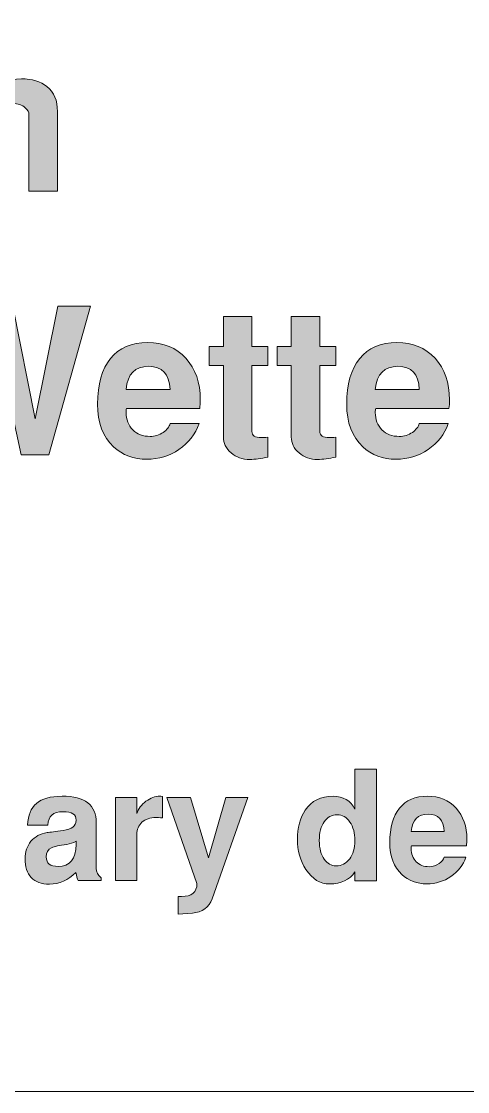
# Model space of a CAD drawing. Header units: inches. Extents: x 0.51 to 4.61, y -3.99 to -0.49.
# Drawn here: x 2.12 to 2.484, y -3.991 to -3.116 of the extents above; entities that cross this region are included whole.
import ezdxf

# ---------------------------------------------------------------- set-up
doc = ezdxf.new("R2010")
doc.units = ezdxf.units.IN
doc.header["$MEASUREMENT"] = 0
doc.layers.add('Layer 1', color=7, linetype='Continuous')

# ---------------------------------------------------------------- blocks, each defined once
blk = doc.blocks.new('block 10')
at = {"layer": 'Layer 1', "true_color": 0xed1f24}
h = blk.add_hatch(color=240, dxfattribs=at)
h.dxf.hatch_style = 2
h.paths.add_polyline_path([(1.67274, -3.22848), (1.66041, -3.22848), (1.66041, -3.25448), (1.63708, -3.25448), (1.63708, -3.22848), (1.58974, -3.22848), (1.58974, -3.20865), (1.63325, -3.13632), (1.66041, -3.13632), (1.66041, -3.20915), (1.67274, -3.20915)])
h.paths.add_polyline_path([(1.63708, -3.20915), (1.63708, -3.15969), (1.60636, -3.20915)])
h = blk.add_hatch(color=240, dxfattribs=at)
h.dxf.hatch_style = 2
edge = h.paths.add_edge_path()
edge.add_spline(control_points=[(1.81091, -3.19598), (1.81091, -3.21498), (1.8088, -3.22909), (1.80457, -3.23832), (1.79835, -3.25165), (1.78702, -3.25831), (1.77058, -3.25831), (1.75413, -3.25831), (1.74274, -3.25165), (1.73641, -3.23832), (1.73185, -3.22888), (1.72957, -3.21476), (1.72957, -3.19598), (1.72957, -3.17721), (1.73185, -3.16309), (1.73641, -3.15365), (1.74274, -3.14031), (1.75413, -3.13365), (1.77058, -3.13365), (1.78702, -3.13365), (1.79835, -3.14031), (1.80457, -3.15365), (1.8088, -3.16288), (1.81091, -3.17698), (1.81091, -3.19598)], knot_values=[0, 0, 0, 0, 1, 1, 1, 2, 2, 2, 3, 3, 3, 4, 4, 4, 5, 5, 5, 6, 6, 6, 7, 7, 7, 8, 8, 8, 8], degree=3, periodic=1)
edge = h.paths.add_edge_path()
edge.add_spline(control_points=[(1.78758, -3.19598), (1.78758, -3.18021), (1.78685, -3.16993), (1.78541, -3.16515), (1.78318, -3.15837), (1.77824, -3.15498), (1.77058, -3.15498), (1.7628, -3.15498), (1.75774, -3.15837), (1.75541, -3.16515), (1.75374, -3.17015), (1.75291, -3.18043), (1.75291, -3.19598), (1.75291, -3.21154), (1.7538, -3.22182), (1.75557, -3.22681), (1.7578, -3.2336), (1.7628, -3.23699), (1.77058, -3.23699), (1.77824, -3.23699), (1.78318, -3.2336), (1.78541, -3.22681), (1.78685, -3.22204), (1.78758, -3.21176), (1.78758, -3.19598)], knot_values=[0, 0, 0, 0, 1, 1, 1, 2, 2, 2, 3, 3, 3, 4, 4, 4, 5, 5, 5, 6, 6, 6, 7, 7, 7, 8, 8, 8, 8], degree=3, periodic=1)
h = blk.add_hatch(color=240, dxfattribs=at)
h.dxf.hatch_style = 2
edge = h.paths.add_edge_path()
edge.add_spline(control_points=[(2.00108, -3.25448), (2.00108, -3.25448), (1.97775, -3.25448), (1.97775, -3.25448), (1.97775, -3.25448), (1.97775, -3.19179), (1.97775, -3.19179), (1.97775, -3.18991), (1.97675, -3.18808), (1.97475, -3.18631), (1.97219, -3.18398), (1.96874, -3.18281), (1.96441, -3.18281), (1.96063, -3.18281), (1.95713, -3.18439), (1.95391, -3.18755), (1.95069, -3.19071), (1.94908, -3.19413), (1.94908, -3.19778), (1.94908, -3.19778), (1.94908, -3.25448), (1.94908, -3.25448), (1.94908, -3.25448), (1.92575, -3.25448), (1.92575, -3.25448), (1.92575, -3.25448), (1.92575, -3.19348), (1.92575, -3.19348), (1.92575, -3.19071), (1.92469, -3.18831), (1.92258, -3.18631), (1.92013, -3.18398), (1.91675, -3.18281), (1.91241, -3.18281), (1.90819, -3.18281), (1.90458, -3.18432), (1.90158, -3.18732), (1.89858, -3.19031), (1.89708, -3.19376), (1.89708, -3.19765), (1.89708, -3.19765), (1.89708, -3.25448), (1.89708, -3.25448), (1.89708, -3.25448), (1.87375, -3.25448), (1.87375, -3.25448), (1.87375, -3.25448), (1.87375, -3.16415), (1.87375, -3.16415), (1.87375, -3.16415), (1.89708, -3.16415), (1.89708, -3.16415), (1.89708, -3.16415), (1.89708, -3.17731), (1.89708, -3.17731), (1.90119, -3.17176), (1.905, -3.16793), (1.90849, -3.16582), (1.91199, -3.16371), (1.91614, -3.16265), (1.92091, -3.16265), (1.93125, -3.16265), (1.93974, -3.16704), (1.94641, -3.17582), (1.95241, -3.16704), (1.9608, -3.16265), (1.97158, -3.16265), (1.98035, -3.16265), (1.9873, -3.16476), (1.99241, -3.16899), (1.99819, -3.17354), (2.00108, -3.18032), (2.00108, -3.18932), (2.00108, -3.18932), (2.00108, -3.25448), (2.00108, -3.25448)], knot_values=[0, 0, 0, 0, 1, 1, 1, 2, 2, 2, 3, 3, 3, 4, 4, 4, 5, 5, 5, 6, 6, 6, 7, 7, 7, 8, 8, 8, 9, 9, 9, 10, 10, 10, 11, 11, 11, 12, 12, 12, 13, 13, 13, 14, 14, 14, 15, 15, 15, 16, 16, 16, 17, 17, 17, 18, 18, 18, 19, 19, 19, 20, 20, 20, 21, 21, 21, 22, 22, 22, 23, 23, 23, 24, 24, 24, 25, 25, 25, 25], degree=3, periodic=1)
h = blk.add_hatch(color=240, dxfattribs=at)
h.dxf.hatch_style = 2
edge = h.paths.add_edge_path()
edge.add_spline(control_points=[(2.14924, -3.25448), (2.14924, -3.25448), (2.12592, -3.25448), (2.12592, -3.25448), (2.12592, -3.25448), (2.12592, -3.19179), (2.12592, -3.19179), (2.12592, -3.18991), (2.12491, -3.18808), (2.12291, -3.18631), (2.12035, -3.18398), (2.11691, -3.18281), (2.11258, -3.18281), (2.1088, -3.18281), (2.1053, -3.18439), (2.10208, -3.18755), (2.09886, -3.19071), (2.09724, -3.19413), (2.09724, -3.19778), (2.09724, -3.19778), (2.09724, -3.25448), (2.09724, -3.25448), (2.09724, -3.25448), (2.07391, -3.25448), (2.07391, -3.25448), (2.07391, -3.25448), (2.07391, -3.19348), (2.07391, -3.19348), (2.07391, -3.19071), (2.07286, -3.18831), (2.07075, -3.18631), (2.0683, -3.18398), (2.06491, -3.18281), (2.06058, -3.18281), (2.05636, -3.18281), (2.05275, -3.18432), (2.04974, -3.18732), (2.04675, -3.19031), (2.04525, -3.19376), (2.04525, -3.19765), (2.04525, -3.19765), (2.04525, -3.25448), (2.04525, -3.25448), (2.04525, -3.25448), (2.02191, -3.25448), (2.02191, -3.25448), (2.02191, -3.25448), (2.02191, -3.16415), (2.02191, -3.16415), (2.02191, -3.16415), (2.04525, -3.16415), (2.04525, -3.16415), (2.04525, -3.16415), (2.04525, -3.17731), (2.04525, -3.17731), (2.04936, -3.17176), (2.05316, -3.16793), (2.05666, -3.16582), (2.06016, -3.16371), (2.0643, -3.16265), (2.06908, -3.16265), (2.07941, -3.16265), (2.08791, -3.16704), (2.09458, -3.17582), (2.10058, -3.16704), (2.10897, -3.16265), (2.11974, -3.16265), (2.12852, -3.16265), (2.13546, -3.16476), (2.14058, -3.16899), (2.14636, -3.17354), (2.14924, -3.18032), (2.14924, -3.18932), (2.14924, -3.18932), (2.14924, -3.25448), (2.14924, -3.25448)], knot_values=[0, 0, 0, 0, 1, 1, 1, 2, 2, 2, 3, 3, 3, 4, 4, 4, 5, 5, 5, 6, 6, 6, 7, 7, 7, 8, 8, 8, 9, 9, 9, 10, 10, 10, 11, 11, 11, 12, 12, 12, 13, 13, 13, 14, 14, 14, 15, 15, 15, 16, 16, 16, 17, 17, 17, 18, 18, 18, 19, 19, 19, 20, 20, 20, 21, 21, 21, 22, 22, 22, 23, 23, 23, 24, 24, 24, 25, 25, 25, 25], degree=3, periodic=1)
h = blk.add_hatch(color=240, dxfattribs=at)
h.dxf.hatch_style = 2
h.paths.add_polyline_path([(1.71391, -3.25448), (1.68891, -3.25448), (1.68891, -3.23015), (1.71391, -3.23015)])
at = {"layer": 'Layer 1', "lineweight": 0}
for points in [[(1.67274, -3.22848), (1.66041, -3.22848), (1.66041, -3.25448), (1.63708, -3.25448), (1.63708, -3.22848), (1.58974, -3.22848), (1.58974, -3.20865), (1.63325, -3.13632), (1.66041, -3.13632), (1.66041, -3.20915), (1.67274, -3.20915), (1.67274, -3.22848)], [(1.63708, -3.20915), (1.63708, -3.15969), (1.60636, -3.20915), (1.63708, -3.20915)], [(1.71391, -3.25448), (1.68891, -3.25448), (1.68891, -3.23015), (1.71391, -3.23015), (1.71391, -3.25448)]]:
    blk.add_lwpolyline(points, dxfattribs=at)
for points, knots in [([(1.81091, -3.19598), (1.81091, -3.21498), (1.8088, -3.22909), (1.80457, -3.23832), (1.79835, -3.25165), (1.78702, -3.25831), (1.77058, -3.25831), (1.75413, -3.25831), (1.74274, -3.25165), (1.73641, -3.23832), (1.73185, -3.22888), (1.72957, -3.21476), (1.72957, -3.19598), (1.72957, -3.17721), (1.73185, -3.16309), (1.73641, -3.15365), (1.74274, -3.14031), (1.75413, -3.13365), (1.77058, -3.13365), (1.78702, -3.13365), (1.79835, -3.14031), (1.80457, -3.15365), (1.8088, -3.16288), (1.81091, -3.17698), (1.81091, -3.19598)], [0, 0, 0, 0, 1, 1, 1, 2, 2, 2, 3, 3, 3, 4, 4, 4, 5, 5, 5, 6, 6, 6, 7, 7, 7, 8, 8, 8, 8]), ([(1.78758, -3.19598), (1.78758, -3.18021), (1.78685, -3.16993), (1.78541, -3.16515), (1.78318, -3.15837), (1.77824, -3.15498), (1.77058, -3.15498), (1.7628, -3.15498), (1.75774, -3.15837), (1.75541, -3.16515), (1.75374, -3.17015), (1.75291, -3.18043), (1.75291, -3.19598), (1.75291, -3.21154), (1.7538, -3.22182), (1.75557, -3.22681), (1.7578, -3.2336), (1.7628, -3.23699), (1.77058, -3.23699), (1.77824, -3.23699), (1.78318, -3.2336), (1.78541, -3.22681), (1.78685, -3.22204), (1.78758, -3.21176), (1.78758, -3.19598)], [0, 0, 0, 0, 1, 1, 1, 2, 2, 2, 3, 3, 3, 4, 4, 4, 5, 5, 5, 6, 6, 6, 7, 7, 7, 8, 8, 8, 8]), ([(2.00108, -3.25448), (2.00108, -3.25448), (1.97775, -3.25448), (1.97775, -3.25448), (1.97775, -3.25448), (1.97775, -3.19179), (1.97775, -3.19179), (1.97775, -3.18991), (1.97675, -3.18808), (1.97475, -3.18631), (1.97219, -3.18398), (1.96874, -3.18281), (1.96441, -3.18281), (1.96063, -3.18281), (1.95713, -3.18439), (1.95391, -3.18755), (1.95069, -3.19071), (1.94908, -3.19413), (1.94908, -3.19778), (1.94908, -3.19778), (1.94908, -3.25448), (1.94908, -3.25448), (1.94908, -3.25448), (1.92575, -3.25448), (1.92575, -3.25448), (1.92575, -3.25448), (1.92575, -3.19348), (1.92575, -3.19348), (1.92575, -3.19071), (1.92469, -3.18831), (1.92258, -3.18631), (1.92013, -3.18398), (1.91675, -3.18281), (1.91241, -3.18281), (1.90819, -3.18281), (1.90458, -3.18432), (1.90158, -3.18732), (1.89858, -3.19031), (1.89708, -3.19376), (1.89708, -3.19765), (1.89708, -3.19765), (1.89708, -3.25448), (1.89708, -3.25448), (1.89708, -3.25448), (1.87375, -3.25448), (1.87375, -3.25448), (1.87375, -3.25448), (1.87375, -3.16415), (1.87375, -3.16415), (1.87375, -3.16415), (1.89708, -3.16415), (1.89708, -3.16415), (1.89708, -3.16415), (1.89708, -3.17731), (1.89708, -3.17731), (1.90119, -3.17176), (1.905, -3.16793), (1.90849, -3.16582), (1.91199, -3.16371), (1.91614, -3.16265), (1.92091, -3.16265), (1.93125, -3.16265), (1.93974, -3.16704), (1.94641, -3.17582), (1.95241, -3.16704), (1.9608, -3.16265), (1.97158, -3.16265), (1.98035, -3.16265), (1.9873, -3.16476), (1.99241, -3.16899), (1.99819, -3.17354), (2.00108, -3.18032), (2.00108, -3.18932), (2.00108, -3.18932), (2.00108, -3.25448), (2.00108, -3.25448)], [0, 0, 0, 0, 1, 1, 1, 2, 2, 2, 3, 3, 3, 4, 4, 4, 5, 5, 5, 6, 6, 6, 7, 7, 7, 8, 8, 8, 9, 9, 9, 10, 10, 10, 11, 11, 11, 12, 12, 12, 13, 13, 13, 14, 14, 14, 15, 15, 15, 16, 16, 16, 17, 17, 17, 18, 18, 18, 19, 19, 19, 20, 20, 20, 21, 21, 21, 22, 22, 22, 23, 23, 23, 24, 24, 24, 25, 25, 25, 25]), ([(2.14924, -3.25448), (2.14924, -3.25448), (2.12592, -3.25448), (2.12592, -3.25448), (2.12592, -3.25448), (2.12592, -3.19179), (2.12592, -3.19179), (2.12592, -3.18991), (2.12491, -3.18808), (2.12291, -3.18631), (2.12035, -3.18398), (2.11691, -3.18281), (2.11258, -3.18281), (2.1088, -3.18281), (2.1053, -3.18439), (2.10208, -3.18755), (2.09886, -3.19071), (2.09724, -3.19413), (2.09724, -3.19778), (2.09724, -3.19778), (2.09724, -3.25448), (2.09724, -3.25448), (2.09724, -3.25448), (2.07391, -3.25448), (2.07391, -3.25448), (2.07391, -3.25448), (2.07391, -3.19348), (2.07391, -3.19348), (2.07391, -3.19071), (2.07286, -3.18831), (2.07075, -3.18631), (2.0683, -3.18398), (2.06491, -3.18281), (2.06058, -3.18281), (2.05636, -3.18281), (2.05275, -3.18432), (2.04974, -3.18732), (2.04675, -3.19031), (2.04525, -3.19376), (2.04525, -3.19765), (2.04525, -3.19765), (2.04525, -3.25448), (2.04525, -3.25448), (2.04525, -3.25448), (2.02191, -3.25448), (2.02191, -3.25448), (2.02191, -3.25448), (2.02191, -3.16415), (2.02191, -3.16415), (2.02191, -3.16415), (2.04525, -3.16415), (2.04525, -3.16415), (2.04525, -3.16415), (2.04525, -3.17731), (2.04525, -3.17731), (2.04936, -3.17176), (2.05316, -3.16793), (2.05666, -3.16582), (2.06016, -3.16371), (2.0643, -3.16265), (2.06908, -3.16265), (2.07941, -3.16265), (2.08791, -3.16704), (2.09458, -3.17582), (2.10058, -3.16704), (2.10897, -3.16265), (2.11974, -3.16265), (2.12852, -3.16265), (2.13546, -3.16476), (2.14058, -3.16899), (2.14636, -3.17354), (2.14924, -3.18032), (2.14924, -3.18932), (2.14924, -3.18932), (2.14924, -3.25448), (2.14924, -3.25448)], [0, 0, 0, 0, 1, 1, 1, 2, 2, 2, 3, 3, 3, 4, 4, 4, 5, 5, 5, 6, 6, 6, 7, 7, 7, 8, 8, 8, 9, 9, 9, 10, 10, 10, 11, 11, 11, 12, 12, 12, 13, 13, 13, 14, 14, 14, 15, 15, 15, 16, 16, 16, 17, 17, 17, 18, 18, 18, 19, 19, 19, 20, 20, 20, 21, 21, 21, 22, 22, 22, 23, 23, 23, 24, 24, 24, 25, 25, 25, 25])]:
    blk.add_open_spline(points, degree=3, knots=knots, dxfattribs=at)
blk = doc.blocks.new('block 8')
at = {"layer": 'Layer 1'}
blk.add_blockref('block 10', (0, 0), dxfattribs=at)
blk = doc.blocks.new('block 16')
at = {"layer": 'Layer 1', "true_color": 0xed1f24}
h = blk.add_hatch(color=240, dxfattribs=at)
h.dxf.hatch_style = 2
h.paths.add_polyline_path([(2.17613, -3.34851), (2.14212, -3.47001), (2.11963, -3.47001), (2.09952, -3.37761), (2.07954, -3.47001), (2.05701, -3.47001), (2.02296, -3.34851), (2.04946, -3.34851), (2.06813, -3.43951), (2.0863, -3.34851), (2.11279, -3.34851), (2.13096, -3.44051), (2.14962, -3.34851)])
h = blk.add_hatch(color=240, dxfattribs=at)
h.dxf.hatch_style = 2
edge = h.paths.add_edge_path()
edge.add_spline(control_points=[(2.32113, -3.47184), (2.31568, -3.47318), (2.31074, -3.47384), (2.30629, -3.47384), (2.3004, -3.47384), (2.29535, -3.47204), (2.29112, -3.46843), (2.2869, -3.46482), (2.28479, -3.46051), (2.28479, -3.45551), (2.28479, -3.45551), (2.28479, -3.39701), (2.28479, -3.39701), (2.28479, -3.39701), (2.2733, -3.39701), (2.2733, -3.39701), (2.2733, -3.39701), (2.2733, -3.38151), (2.2733, -3.38151), (2.2733, -3.38151), (2.28479, -3.38151), (2.28479, -3.38151), (2.28479, -3.38151), (2.28479, -3.35701), (2.28479, -3.35701), (2.28479, -3.35701), (2.30813, -3.35701), (2.30813, -3.35701), (2.30813, -3.35701), (2.30813, -3.38151), (2.30813, -3.38151), (2.30813, -3.38151), (2.32113, -3.38151), (2.32113, -3.38151), (2.32113, -3.38151), (2.32113, -3.39701), (2.32113, -3.39701), (2.32113, -3.39701), (2.30813, -3.39701), (2.30813, -3.39701), (2.30813, -3.39701), (2.30813, -3.45085), (2.30813, -3.45085), (2.30813, -3.45429), (2.31074, -3.45601), (2.31596, -3.45601), (2.31718, -3.4559), (2.3189, -3.45579), (2.32113, -3.45567), (2.32113, -3.45567), (2.32113, -3.47184), (2.32113, -3.47184)], knot_values=[0, 0, 0, 0, 1, 1, 1, 2, 2, 2, 3, 3, 3, 4, 4, 4, 5, 5, 5, 6, 6, 6, 7, 7, 7, 8, 8, 8, 9, 9, 9, 10, 10, 10, 11, 11, 11, 12, 12, 12, 13, 13, 13, 14, 14, 14, 15, 15, 15, 16, 16, 16, 17, 17, 17, 17], degree=3, periodic=1)
h = blk.add_hatch(color=240, dxfattribs=at)
h.dxf.hatch_style = 2
edge = h.paths.add_edge_path()
edge.add_spline(control_points=[(2.37663, -3.47184), (2.37118, -3.47318), (2.36624, -3.47384), (2.3618, -3.47384), (2.3559, -3.47384), (2.35085, -3.47204), (2.34663, -3.46843), (2.3424, -3.46482), (2.34029, -3.46051), (2.34029, -3.45551), (2.34029, -3.45551), (2.34029, -3.39701), (2.34029, -3.39701), (2.34029, -3.39701), (2.3288, -3.39701), (2.3288, -3.39701), (2.3288, -3.39701), (2.3288, -3.38151), (2.3288, -3.38151), (2.3288, -3.38151), (2.34029, -3.38151), (2.34029, -3.38151), (2.34029, -3.38151), (2.34029, -3.35701), (2.34029, -3.35701), (2.34029, -3.35701), (2.36363, -3.35701), (2.36363, -3.35701), (2.36363, -3.35701), (2.36363, -3.38151), (2.36363, -3.38151), (2.36363, -3.38151), (2.37663, -3.38151), (2.37663, -3.38151), (2.37663, -3.38151), (2.37663, -3.39701), (2.37663, -3.39701), (2.37663, -3.39701), (2.36363, -3.39701), (2.36363, -3.39701), (2.36363, -3.39701), (2.36363, -3.45085), (2.36363, -3.45085), (2.36363, -3.45429), (2.36624, -3.45601), (2.37146, -3.45601), (2.37268, -3.4559), (2.3744, -3.45579), (2.37663, -3.45567), (2.37663, -3.45567), (2.37663, -3.47184), (2.37663, -3.47184)], knot_values=[0, 0, 0, 0, 1, 1, 1, 2, 2, 2, 3, 3, 3, 4, 4, 4, 5, 5, 5, 6, 6, 6, 7, 7, 7, 8, 8, 8, 9, 9, 9, 10, 10, 10, 11, 11, 11, 12, 12, 12, 13, 13, 13, 14, 14, 14, 15, 15, 15, 16, 16, 16, 17, 17, 17, 17], degree=3, periodic=1)
h = blk.add_hatch(color=240, dxfattribs=at)
h.dxf.hatch_style = 2
edge = h.paths.add_edge_path()
edge.add_spline(control_points=[(2.26596, -3.42501), (2.26596, -3.42768), (2.26579, -3.43007), (2.26546, -3.43218), (2.26546, -3.43218), (2.20563, -3.43218), (2.20563, -3.43218), (2.2054, -3.43285), (2.2053, -3.4339), (2.2053, -3.43534), (2.2053, -3.44124), (2.20711, -3.44598), (2.21074, -3.44959), (2.21438, -3.45321), (2.21911, -3.45501), (2.22495, -3.45501), (2.2288, -3.45501), (2.23237, -3.4539), (2.23568, -3.45168), (2.23865, -3.44957), (2.24053, -3.44718), (2.24129, -3.44451), (2.24129, -3.44451), (2.26496, -3.44451), (2.26496, -3.44451), (2.26185, -3.45329), (2.25637, -3.46035), (2.24854, -3.46568), (2.24071, -3.47101), (2.23196, -3.47368), (2.2223, -3.47368), (2.21151, -3.47368), (2.20246, -3.47029), (2.19513, -3.46351), (2.18635, -3.4554), (2.18196, -3.44379), (2.18196, -3.42868), (2.18196, -3.41246), (2.18549, -3.39998), (2.19255, -3.39126), (2.1996, -3.38254), (2.20974, -3.37818), (2.22296, -3.37818), (2.23585, -3.37818), (2.24624, -3.38249), (2.25413, -3.39109), (2.26202, -3.39971), (2.26596, -3.41101), (2.26596, -3.42501)], knot_values=[0, 0, 0, 0, 1, 1, 1, 2, 2, 2, 3, 3, 3, 4, 4, 4, 5, 5, 5, 6, 6, 6, 7, 7, 7, 8, 8, 8, 9, 9, 9, 10, 10, 10, 11, 11, 11, 12, 12, 12, 13, 13, 13, 14, 14, 14, 15, 15, 15, 16, 16, 16, 16], degree=3, periodic=1)
edge = h.paths.add_edge_path()
edge.add_spline(control_points=[(2.24129, -3.41651), (2.24062, -3.40396), (2.23479, -3.39768), (2.2238, -3.39768), (2.21269, -3.39768), (2.20653, -3.40396), (2.2053, -3.41651), (2.2053, -3.41651), (2.24129, -3.41651), (2.24129, -3.41651)], knot_values=[0, 0, 0, 0, 1, 1, 1, 2, 2, 2, 3, 3, 3, 3], degree=3, periodic=1)
h = blk.add_hatch(color=240, dxfattribs=at)
h.dxf.hatch_style = 2
edge = h.paths.add_edge_path()
edge.add_spline(control_points=[(2.46962, -3.42501), (2.46962, -3.42768), (2.46946, -3.43007), (2.46912, -3.43218), (2.46912, -3.43218), (2.40929, -3.43218), (2.40929, -3.43218), (2.40906, -3.43285), (2.40896, -3.4339), (2.40896, -3.43534), (2.40896, -3.44124), (2.41077, -3.44598), (2.4144, -3.44959), (2.41804, -3.45321), (2.42277, -3.45501), (2.42861, -3.45501), (2.43246, -3.45501), (2.43604, -3.4539), (2.43934, -3.45168), (2.44231, -3.44957), (2.44419, -3.44718), (2.44495, -3.44451), (2.44495, -3.44451), (2.46862, -3.44451), (2.46862, -3.44451), (2.46551, -3.45329), (2.46004, -3.46035), (2.4522, -3.46568), (2.44437, -3.47101), (2.43562, -3.47368), (2.42596, -3.47368), (2.41517, -3.47368), (2.40612, -3.47029), (2.39879, -3.46351), (2.39001, -3.4554), (2.38562, -3.44379), (2.38562, -3.42868), (2.38562, -3.41246), (2.38915, -3.39998), (2.39621, -3.39126), (2.40326, -3.38254), (2.4134, -3.37818), (2.42662, -3.37818), (2.43951, -3.37818), (2.4499, -3.38249), (2.45779, -3.39109), (2.46568, -3.39971), (2.46962, -3.41101), (2.46962, -3.42501)], knot_values=[0, 0, 0, 0, 1, 1, 1, 2, 2, 2, 3, 3, 3, 4, 4, 4, 5, 5, 5, 6, 6, 6, 7, 7, 7, 8, 8, 8, 9, 9, 9, 10, 10, 10, 11, 11, 11, 12, 12, 12, 13, 13, 13, 14, 14, 14, 15, 15, 15, 16, 16, 16, 16], degree=3, periodic=1)
edge = h.paths.add_edge_path()
edge.add_spline(control_points=[(2.44495, -3.41651), (2.44428, -3.40396), (2.43845, -3.39768), (2.42746, -3.39768), (2.41635, -3.39768), (2.41019, -3.40396), (2.40896, -3.41651), (2.40896, -3.41651), (2.44495, -3.41651), (2.44495, -3.41651)], knot_values=[0, 0, 0, 0, 1, 1, 1, 2, 2, 2, 3, 3, 3, 3], degree=3, periodic=1)
at = {"layer": 'Layer 1', "lineweight": 0}
blk.add_lwpolyline([(2.17613, -3.34851), (2.14212, -3.47001), (2.11963, -3.47001), (2.09952, -3.37761), (2.07954, -3.47001), (2.05701, -3.47001), (2.02296, -3.34851), (2.04946, -3.34851), (2.06813, -3.43951), (2.0863, -3.34851), (2.11279, -3.34851), (2.13096, -3.44051), (2.14962, -3.34851), (2.17613, -3.34851)], dxfattribs=at)
for points, knots in [([(2.32113, -3.47184), (2.31568, -3.47318), (2.31074, -3.47384), (2.30629, -3.47384), (2.3004, -3.47384), (2.29535, -3.47204), (2.29112, -3.46843), (2.2869, -3.46482), (2.28479, -3.46051), (2.28479, -3.45551), (2.28479, -3.45551), (2.28479, -3.39701), (2.28479, -3.39701), (2.28479, -3.39701), (2.2733, -3.39701), (2.2733, -3.39701), (2.2733, -3.39701), (2.2733, -3.38151), (2.2733, -3.38151), (2.2733, -3.38151), (2.28479, -3.38151), (2.28479, -3.38151), (2.28479, -3.38151), (2.28479, -3.35701), (2.28479, -3.35701), (2.28479, -3.35701), (2.30813, -3.35701), (2.30813, -3.35701), (2.30813, -3.35701), (2.30813, -3.38151), (2.30813, -3.38151), (2.30813, -3.38151), (2.32113, -3.38151), (2.32113, -3.38151), (2.32113, -3.38151), (2.32113, -3.39701), (2.32113, -3.39701), (2.32113, -3.39701), (2.30813, -3.39701), (2.30813, -3.39701), (2.30813, -3.39701), (2.30813, -3.45085), (2.30813, -3.45085), (2.30813, -3.45429), (2.31074, -3.45601), (2.31596, -3.45601), (2.31718, -3.4559), (2.3189, -3.45579), (2.32113, -3.45567), (2.32113, -3.45567), (2.32113, -3.47184), (2.32113, -3.47184)], [0, 0, 0, 0, 1, 1, 1, 2, 2, 2, 3, 3, 3, 4, 4, 4, 5, 5, 5, 6, 6, 6, 7, 7, 7, 8, 8, 8, 9, 9, 9, 10, 10, 10, 11, 11, 11, 12, 12, 12, 13, 13, 13, 14, 14, 14, 15, 15, 15, 16, 16, 16, 17, 17, 17, 17]), ([(2.37663, -3.47184), (2.37118, -3.47318), (2.36624, -3.47384), (2.3618, -3.47384), (2.3559, -3.47384), (2.35085, -3.47204), (2.34663, -3.46843), (2.3424, -3.46482), (2.34029, -3.46051), (2.34029, -3.45551), (2.34029, -3.45551), (2.34029, -3.39701), (2.34029, -3.39701), (2.34029, -3.39701), (2.3288, -3.39701), (2.3288, -3.39701), (2.3288, -3.39701), (2.3288, -3.38151), (2.3288, -3.38151), (2.3288, -3.38151), (2.34029, -3.38151), (2.34029, -3.38151), (2.34029, -3.38151), (2.34029, -3.35701), (2.34029, -3.35701), (2.34029, -3.35701), (2.36363, -3.35701), (2.36363, -3.35701), (2.36363, -3.35701), (2.36363, -3.38151), (2.36363, -3.38151), (2.36363, -3.38151), (2.37663, -3.38151), (2.37663, -3.38151), (2.37663, -3.38151), (2.37663, -3.39701), (2.37663, -3.39701), (2.37663, -3.39701), (2.36363, -3.39701), (2.36363, -3.39701), (2.36363, -3.39701), (2.36363, -3.45085), (2.36363, -3.45085), (2.36363, -3.45429), (2.36624, -3.45601), (2.37146, -3.45601), (2.37268, -3.4559), (2.3744, -3.45579), (2.37663, -3.45567), (2.37663, -3.45567), (2.37663, -3.47184), (2.37663, -3.47184)], [0, 0, 0, 0, 1, 1, 1, 2, 2, 2, 3, 3, 3, 4, 4, 4, 5, 5, 5, 6, 6, 6, 7, 7, 7, 8, 8, 8, 9, 9, 9, 10, 10, 10, 11, 11, 11, 12, 12, 12, 13, 13, 13, 14, 14, 14, 15, 15, 15, 16, 16, 16, 17, 17, 17, 17]), ([(2.26596, -3.42501), (2.26596, -3.42768), (2.26579, -3.43007), (2.26546, -3.43218), (2.26546, -3.43218), (2.20563, -3.43218), (2.20563, -3.43218), (2.2054, -3.43285), (2.2053, -3.4339), (2.2053, -3.43534), (2.2053, -3.44124), (2.20711, -3.44598), (2.21074, -3.44959), (2.21438, -3.45321), (2.21911, -3.45501), (2.22495, -3.45501), (2.2288, -3.45501), (2.23237, -3.4539), (2.23568, -3.45168), (2.23865, -3.44957), (2.24053, -3.44718), (2.24129, -3.44451), (2.24129, -3.44451), (2.26496, -3.44451), (2.26496, -3.44451), (2.26185, -3.45329), (2.25637, -3.46035), (2.24854, -3.46568), (2.24071, -3.47101), (2.23196, -3.47368), (2.2223, -3.47368), (2.21151, -3.47368), (2.20246, -3.47029), (2.19513, -3.46351), (2.18635, -3.4554), (2.18196, -3.44379), (2.18196, -3.42868), (2.18196, -3.41246), (2.18549, -3.39998), (2.19255, -3.39126), (2.1996, -3.38254), (2.20974, -3.37818), (2.22296, -3.37818), (2.23585, -3.37818), (2.24624, -3.38249), (2.25413, -3.39109), (2.26202, -3.39971), (2.26596, -3.41101), (2.26596, -3.42501)], [0, 0, 0, 0, 1, 1, 1, 2, 2, 2, 3, 3, 3, 4, 4, 4, 5, 5, 5, 6, 6, 6, 7, 7, 7, 8, 8, 8, 9, 9, 9, 10, 10, 10, 11, 11, 11, 12, 12, 12, 13, 13, 13, 14, 14, 14, 15, 15, 15, 16, 16, 16, 16]), ([(2.46962, -3.42501), (2.46962, -3.42768), (2.46946, -3.43007), (2.46912, -3.43218), (2.46912, -3.43218), (2.40929, -3.43218), (2.40929, -3.43218), (2.40906, -3.43285), (2.40896, -3.4339), (2.40896, -3.43534), (2.40896, -3.44124), (2.41077, -3.44598), (2.4144, -3.44959), (2.41804, -3.45321), (2.42277, -3.45501), (2.42861, -3.45501), (2.43246, -3.45501), (2.43604, -3.4539), (2.43934, -3.45168), (2.44231, -3.44957), (2.44419, -3.44718), (2.44495, -3.44451), (2.44495, -3.44451), (2.46862, -3.44451), (2.46862, -3.44451), (2.46551, -3.45329), (2.46004, -3.46035), (2.4522, -3.46568), (2.44437, -3.47101), (2.43562, -3.47368), (2.42596, -3.47368), (2.41517, -3.47368), (2.40612, -3.47029), (2.39879, -3.46351), (2.39001, -3.4554), (2.38562, -3.44379), (2.38562, -3.42868), (2.38562, -3.41246), (2.38915, -3.39998), (2.39621, -3.39126), (2.40326, -3.38254), (2.4134, -3.37818), (2.42662, -3.37818), (2.43951, -3.37818), (2.4499, -3.38249), (2.45779, -3.39109), (2.46568, -3.39971), (2.46962, -3.41101), (2.46962, -3.42501)], [0, 0, 0, 0, 1, 1, 1, 2, 2, 2, 3, 3, 3, 4, 4, 4, 5, 5, 5, 6, 6, 6, 7, 7, 7, 8, 8, 8, 9, 9, 9, 10, 10, 10, 11, 11, 11, 12, 12, 12, 13, 13, 13, 14, 14, 14, 15, 15, 15, 16, 16, 16, 16]), ([(2.24129, -3.41651), (2.24062, -3.40396), (2.23479, -3.39768), (2.2238, -3.39768), (2.21269, -3.39768), (2.20653, -3.40396), (2.2053, -3.41651), (2.2053, -3.41651), (2.24129, -3.41651), (2.24129, -3.41651)], [0, 0, 0, 0, 1, 1, 1, 2, 2, 2, 3, 3, 3, 3]), ([(2.44495, -3.41651), (2.44428, -3.40396), (2.43845, -3.39768), (2.42746, -3.39768), (2.41635, -3.39768), (2.41019, -3.40396), (2.40896, -3.41651), (2.40896, -3.41651), (2.44495, -3.41651), (2.44495, -3.41651)], [0, 0, 0, 0, 1, 1, 1, 2, 2, 2, 3, 3, 3, 3])]:
    blk.add_open_spline(points, degree=3, knots=knots, dxfattribs=at)
blk = doc.blocks.new('block 14')
at = {"layer": 'Layer 1'}
blk.add_blockref('block 16', (0, 0), dxfattribs=at)
blk = doc.blocks.new('block 4')
at = {"layer": 'Layer 1'}
for name in ['block 8', 'block 14']:
    blk.add_blockref(name, (0, 0), dxfattribs=at)
blk = doc.blocks.new('block 27')
at = {"layer": 'Layer 1', "true_color": 0xed1f24}
h = blk.add_hatch(color=240, dxfattribs=at)
h.dxf.hatch_style = 2
edge = h.paths.add_edge_path()
edge.add_spline(control_points=[(2.40982, -3.81846), (2.40982, -3.81846), (2.39233, -3.81846), (2.39233, -3.81846), (2.39233, -3.81846), (2.39233, -3.81109), (2.39233, -3.81109), (2.38799, -3.81767), (2.38108, -3.82096), (2.37158, -3.82096), (2.36391, -3.82096), (2.35749, -3.817), (2.35232, -3.80909), (2.34766, -3.80184), (2.34532, -3.79367), (2.34532, -3.78459), (2.34532, -3.77492), (2.34745, -3.76692), (2.3517, -3.76059), (2.35687, -3.753), (2.36445, -3.74921), (2.37445, -3.74921), (2.3827, -3.74921), (2.38866, -3.75271), (2.39233, -3.75971), (2.39233, -3.75971), (2.39233, -3.72696), (2.39233, -3.72696), (2.39233, -3.72696), (2.40982, -3.72696), (2.40982, -3.72696), (2.40982, -3.72696), (2.40982, -3.81846), (2.40982, -3.81846)], knot_values=[0, 0, 0, 0, 1, 1, 1, 2, 2, 2, 3, 3, 3, 4, 4, 4, 5, 5, 5, 6, 6, 6, 7, 7, 7, 8, 8, 8, 9, 9, 9, 10, 10, 10, 11, 11, 11, 11], degree=3, periodic=1)
edge = h.paths.add_edge_path()
edge.add_spline(control_points=[(2.39233, -3.78565), (2.39233, -3.77942), (2.39096, -3.77431), (2.38822, -3.77032), (2.38548, -3.76633), (2.38203, -3.76434), (2.37789, -3.76434), (2.37341, -3.76434), (2.36983, -3.76625), (2.36718, -3.77007), (2.36452, -3.77389), (2.3632, -3.77901), (2.3632, -3.7854), (2.3632, -3.79188), (2.36457, -3.79699), (2.36731, -3.80073), (2.36979, -3.8043), (2.37299, -3.80609), (2.37689, -3.80609), (2.38146, -3.80609), (2.38517, -3.8042), (2.38803, -3.80042), (2.3909, -3.79664), (2.39233, -3.79171), (2.39233, -3.78565)], knot_values=[0, 0, 0, 0, 1, 1, 1, 2, 2, 2, 3, 3, 3, 4, 4, 4, 5, 5, 5, 6, 6, 6, 7, 7, 7, 8, 8, 8, 8], degree=3, periodic=1)
h = blk.add_hatch(color=240, dxfattribs=at)
h.dxf.hatch_style = 2
edge = h.paths.add_edge_path()
edge.add_spline(control_points=[(2.18482, -3.81809), (2.18482, -3.81809), (2.1662, -3.81809), (2.1662, -3.81809), (2.16536, -3.81676), (2.16473, -3.81455), (2.16432, -3.81146), (2.1579, -3.81788), (2.1507, -3.82109), (2.14269, -3.82109), (2.1362, -3.82109), (2.13124, -3.81927), (2.12782, -3.81565), (2.1244, -3.81203), (2.12269, -3.80688), (2.12269, -3.80021), (2.12269, -3.79471), (2.12432, -3.79001), (2.12757, -3.78609), (2.13082, -3.78217), (2.13519, -3.7798), (2.14069, -3.77896), (2.14328, -3.77863), (2.14765, -3.77805), (2.15382, -3.77721), (2.15748, -3.77663), (2.16014, -3.77574), (2.16176, -3.77452), (2.16338, -3.77332), (2.16428, -3.77138), (2.16445, -3.76871), (2.16469, -3.76413), (2.16107, -3.76184), (2.15357, -3.76184), (2.14574, -3.76184), (2.1417, -3.7655), (2.14145, -3.77284), (2.14145, -3.77284), (2.12482, -3.77284), (2.12482, -3.77284), (2.12515, -3.76484), (2.12755, -3.7589), (2.13201, -3.75503), (2.13647, -3.75115), (2.14345, -3.74921), (2.15295, -3.74921), (2.17161, -3.74921), (2.18095, -3.75642), (2.18095, -3.77084), (2.18095, -3.77084), (2.18095, -3.80821), (2.18095, -3.80821), (2.18095, -3.81113), (2.18224, -3.81367), (2.18482, -3.81584), (2.18482, -3.81584), (2.18482, -3.81809), (2.18482, -3.81809)], knot_values=[0, 0, 0, 0, 1, 1, 1, 2, 2, 2, 3, 3, 3, 4, 4, 4, 5, 5, 5, 6, 6, 6, 7, 7, 7, 8, 8, 8, 9, 9, 9, 10, 10, 10, 11, 11, 11, 12, 12, 12, 13, 13, 13, 14, 14, 14, 15, 15, 15, 16, 16, 16, 17, 17, 17, 18, 18, 18, 19, 19, 19, 19], degree=3, periodic=1)
edge = h.paths.add_edge_path()
edge.add_spline(control_points=[(2.16445, -3.78859), (2.16445, -3.78859), (2.16445, -3.78596), (2.16445, -3.78596), (2.16193, -3.78738), (2.15938, -3.78826), (2.15678, -3.78859), (2.15067, -3.78934), (2.14657, -3.79026), (2.14447, -3.79134), (2.14153, -3.79276), (2.14007, -3.79525), (2.14007, -3.79883), (2.14007, -3.80401), (2.1433, -3.80659), (2.14975, -3.80659), (2.15955, -3.80659), (2.16445, -3.80059), (2.16445, -3.78859)], knot_values=[0, 0, 0, 0, 1, 1, 1, 2, 2, 2, 3, 3, 3, 4, 4, 4, 5, 5, 5, 6, 6, 6, 6], degree=3, periodic=1)
h = blk.add_hatch(color=240, dxfattribs=at)
h.dxf.hatch_style = 2
edge = h.paths.add_edge_path()
edge.add_spline(control_points=[(2.23494, -3.76696), (2.23261, -3.76671), (2.2309, -3.76659), (2.22982, -3.76659), (2.2249, -3.76659), (2.22105, -3.7679), (2.21825, -3.77053), (2.21546, -3.77315), (2.21407, -3.77646), (2.21407, -3.78046), (2.21407, -3.78046), (2.21407, -3.81809), (2.21407, -3.81809), (2.21407, -3.81809), (2.19657, -3.81809), (2.19657, -3.81809), (2.19657, -3.81809), (2.19657, -3.75034), (2.19657, -3.75034), (2.19657, -3.75034), (2.21407, -3.75034), (2.21407, -3.75034), (2.21407, -3.75034), (2.21407, -3.76346), (2.21407, -3.76346), (2.21532, -3.75946), (2.21782, -3.75609), (2.22157, -3.75334), (2.22532, -3.75059), (2.22907, -3.74921), (2.23282, -3.74921), (2.23324, -3.74921), (2.23395, -3.74929), (2.23494, -3.74946), (2.23494, -3.74946), (2.23494, -3.76696), (2.23494, -3.76696)], knot_values=[0, 0, 0, 0, 1, 1, 1, 2, 2, 2, 3, 3, 3, 4, 4, 4, 5, 5, 5, 6, 6, 6, 7, 7, 7, 8, 8, 8, 9, 9, 9, 10, 10, 10, 11, 11, 11, 12, 12, 12, 12], degree=3, periodic=1)
h = blk.add_hatch(color=240, dxfattribs=at)
h.dxf.hatch_style = 2
edge = h.paths.add_edge_path()
edge.add_spline(control_points=[(2.30469, -3.75034), (2.30469, -3.75034), (2.2757, -3.83309), (2.2757, -3.83309), (2.27319, -3.84017), (2.26777, -3.84405), (2.25945, -3.84471), (2.25945, -3.84471), (2.24795, -3.84559), (2.24795, -3.84559), (2.24795, -3.84559), (2.24795, -3.83121), (2.24795, -3.83121), (2.24795, -3.83121), (2.25057, -3.83121), (2.25057, -3.83121), (2.25899, -3.83121), (2.2632, -3.82771), (2.2632, -3.82071), (2.2632, -3.82071), (2.23857, -3.75034), (2.23857, -3.75034), (2.23857, -3.75034), (2.25794, -3.75034), (2.25794, -3.75034), (2.25794, -3.75034), (2.27257, -3.79947), (2.27257, -3.79947), (2.27257, -3.79947), (2.2867, -3.75034), (2.2867, -3.75034), (2.2867, -3.75034), (2.30469, -3.75034), (2.30469, -3.75034)], knot_values=[0, 0, 0, 0, 1, 1, 1, 2, 2, 2, 3, 3, 3, 4, 4, 4, 5, 5, 5, 6, 6, 6, 7, 7, 7, 8, 8, 8, 9, 9, 9, 10, 10, 10, 11, 11, 11, 11], degree=3, periodic=1)
h = blk.add_hatch(color=240, dxfattribs=at)
h.dxf.hatch_style = 2
edge = h.paths.add_edge_path()
edge.add_spline(control_points=[(2.48383, -3.78434), (2.48383, -3.78634), (2.4837, -3.78813), (2.48345, -3.78971), (2.48345, -3.78971), (2.43857, -3.78971), (2.43857, -3.78971), (2.43841, -3.79022), (2.43833, -3.79101), (2.43833, -3.79209), (2.43833, -3.79651), (2.43968, -3.80007), (2.44241, -3.80278), (2.44514, -3.80549), (2.44868, -3.80684), (2.45306, -3.80684), (2.45595, -3.80684), (2.45864, -3.806), (2.46111, -3.80433), (2.46334, -3.80275), (2.46475, -3.80096), (2.46533, -3.79896), (2.46533, -3.79896), (2.48307, -3.79896), (2.48307, -3.79896), (2.48074, -3.80555), (2.47664, -3.81084), (2.47076, -3.81484), (2.46488, -3.81884), (2.45833, -3.82084), (2.45108, -3.82084), (2.44299, -3.82084), (2.4362, -3.8183), (2.4307, -3.81321), (2.42411, -3.80713), (2.42082, -3.79842), (2.42082, -3.78709), (2.42082, -3.77492), (2.42347, -3.76557), (2.42876, -3.75903), (2.43405, -3.75248), (2.44166, -3.74921), (2.45157, -3.74921), (2.46124, -3.74921), (2.46903, -3.75244), (2.47495, -3.7589), (2.48087, -3.76536), (2.48383, -3.77384), (2.48383, -3.78434)], knot_values=[0, 0, 0, 0, 1, 1, 1, 2, 2, 2, 3, 3, 3, 4, 4, 4, 5, 5, 5, 6, 6, 6, 7, 7, 7, 8, 8, 8, 9, 9, 9, 10, 10, 10, 11, 11, 11, 12, 12, 12, 13, 13, 13, 14, 14, 14, 15, 15, 15, 16, 16, 16, 16], degree=3, periodic=1)
edge = h.paths.add_edge_path()
edge.add_spline(control_points=[(2.46533, -3.77796), (2.46482, -3.76855), (2.46044, -3.76384), (2.4522, -3.76384), (2.44387, -3.76384), (2.43925, -3.76855), (2.43833, -3.77796), (2.43833, -3.77796), (2.46533, -3.77796), (2.46533, -3.77796)], knot_values=[0, 0, 0, 0, 1, 1, 1, 2, 2, 2, 3, 3, 3, 3], degree=3, periodic=1)
at = {"layer": 'Layer 1', "lineweight": 0}
for points, knots in [([(2.40982, -3.81846), (2.40982, -3.81846), (2.39233, -3.81846), (2.39233, -3.81846), (2.39233, -3.81846), (2.39233, -3.81109), (2.39233, -3.81109), (2.38799, -3.81767), (2.38108, -3.82096), (2.37158, -3.82096), (2.36391, -3.82096), (2.35749, -3.817), (2.35232, -3.80909), (2.34766, -3.80184), (2.34532, -3.79367), (2.34532, -3.78459), (2.34532, -3.77492), (2.34745, -3.76692), (2.3517, -3.76059), (2.35687, -3.753), (2.36445, -3.74921), (2.37445, -3.74921), (2.3827, -3.74921), (2.38866, -3.75271), (2.39233, -3.75971), (2.39233, -3.75971), (2.39233, -3.72696), (2.39233, -3.72696), (2.39233, -3.72696), (2.40982, -3.72696), (2.40982, -3.72696), (2.40982, -3.72696), (2.40982, -3.81846), (2.40982, -3.81846)], [0, 0, 0, 0, 1, 1, 1, 2, 2, 2, 3, 3, 3, 4, 4, 4, 5, 5, 5, 6, 6, 6, 7, 7, 7, 8, 8, 8, 9, 9, 9, 10, 10, 10, 11, 11, 11, 11]), ([(2.18482, -3.81809), (2.18482, -3.81809), (2.1662, -3.81809), (2.1662, -3.81809), (2.16536, -3.81676), (2.16473, -3.81455), (2.16432, -3.81146), (2.1579, -3.81788), (2.1507, -3.82109), (2.14269, -3.82109), (2.1362, -3.82109), (2.13124, -3.81927), (2.12782, -3.81565), (2.1244, -3.81203), (2.12269, -3.80688), (2.12269, -3.80021), (2.12269, -3.79471), (2.12432, -3.79001), (2.12757, -3.78609), (2.13082, -3.78217), (2.13519, -3.7798), (2.14069, -3.77896), (2.14328, -3.77863), (2.14765, -3.77805), (2.15382, -3.77721), (2.15748, -3.77663), (2.16014, -3.77574), (2.16176, -3.77452), (2.16338, -3.77332), (2.16428, -3.77138), (2.16445, -3.76871), (2.16469, -3.76413), (2.16107, -3.76184), (2.15357, -3.76184), (2.14574, -3.76184), (2.1417, -3.7655), (2.14145, -3.77284), (2.14145, -3.77284), (2.12482, -3.77284), (2.12482, -3.77284), (2.12515, -3.76484), (2.12755, -3.7589), (2.13201, -3.75503), (2.13647, -3.75115), (2.14345, -3.74921), (2.15295, -3.74921), (2.17161, -3.74921), (2.18095, -3.75642), (2.18095, -3.77084), (2.18095, -3.77084), (2.18095, -3.80821), (2.18095, -3.80821), (2.18095, -3.81113), (2.18224, -3.81367), (2.18482, -3.81584), (2.18482, -3.81584), (2.18482, -3.81809), (2.18482, -3.81809)], [0, 0, 0, 0, 1, 1, 1, 2, 2, 2, 3, 3, 3, 4, 4, 4, 5, 5, 5, 6, 6, 6, 7, 7, 7, 8, 8, 8, 9, 9, 9, 10, 10, 10, 11, 11, 11, 12, 12, 12, 13, 13, 13, 14, 14, 14, 15, 15, 15, 16, 16, 16, 17, 17, 17, 18, 18, 18, 19, 19, 19, 19]), ([(2.23494, -3.76696), (2.23261, -3.76671), (2.2309, -3.76659), (2.22982, -3.76659), (2.2249, -3.76659), (2.22105, -3.7679), (2.21825, -3.77053), (2.21546, -3.77315), (2.21407, -3.77646), (2.21407, -3.78046), (2.21407, -3.78046), (2.21407, -3.81809), (2.21407, -3.81809), (2.21407, -3.81809), (2.19657, -3.81809), (2.19657, -3.81809), (2.19657, -3.81809), (2.19657, -3.75034), (2.19657, -3.75034), (2.19657, -3.75034), (2.21407, -3.75034), (2.21407, -3.75034), (2.21407, -3.75034), (2.21407, -3.76346), (2.21407, -3.76346), (2.21532, -3.75946), (2.21782, -3.75609), (2.22157, -3.75334), (2.22532, -3.75059), (2.22907, -3.74921), (2.23282, -3.74921), (2.23324, -3.74921), (2.23395, -3.74929), (2.23494, -3.74946), (2.23494, -3.74946), (2.23494, -3.76696), (2.23494, -3.76696)], [0, 0, 0, 0, 1, 1, 1, 2, 2, 2, 3, 3, 3, 4, 4, 4, 5, 5, 5, 6, 6, 6, 7, 7, 7, 8, 8, 8, 9, 9, 9, 10, 10, 10, 11, 11, 11, 12, 12, 12, 12]), ([(2.30469, -3.75034), (2.30469, -3.75034), (2.2757, -3.83309), (2.2757, -3.83309), (2.27319, -3.84017), (2.26777, -3.84405), (2.25945, -3.84471), (2.25945, -3.84471), (2.24795, -3.84559), (2.24795, -3.84559), (2.24795, -3.84559), (2.24795, -3.83121), (2.24795, -3.83121), (2.24795, -3.83121), (2.25057, -3.83121), (2.25057, -3.83121), (2.25899, -3.83121), (2.2632, -3.82771), (2.2632, -3.82071), (2.2632, -3.82071), (2.23857, -3.75034), (2.23857, -3.75034), (2.23857, -3.75034), (2.25794, -3.75034), (2.25794, -3.75034), (2.25794, -3.75034), (2.27257, -3.79947), (2.27257, -3.79947), (2.27257, -3.79947), (2.2867, -3.75034), (2.2867, -3.75034), (2.2867, -3.75034), (2.30469, -3.75034), (2.30469, -3.75034)], [0, 0, 0, 0, 1, 1, 1, 2, 2, 2, 3, 3, 3, 4, 4, 4, 5, 5, 5, 6, 6, 6, 7, 7, 7, 8, 8, 8, 9, 9, 9, 10, 10, 10, 11, 11, 11, 11]), ([(2.48383, -3.78434), (2.48383, -3.78634), (2.4837, -3.78813), (2.48345, -3.78971), (2.48345, -3.78971), (2.43857, -3.78971), (2.43857, -3.78971), (2.43841, -3.79022), (2.43833, -3.79101), (2.43833, -3.79209), (2.43833, -3.79651), (2.43968, -3.80007), (2.44241, -3.80278), (2.44514, -3.80549), (2.44868, -3.80684), (2.45306, -3.80684), (2.45595, -3.80684), (2.45864, -3.806), (2.46111, -3.80433), (2.46334, -3.80275), (2.46475, -3.80096), (2.46533, -3.79896), (2.46533, -3.79896), (2.48307, -3.79896), (2.48307, -3.79896), (2.48074, -3.80555), (2.47664, -3.81084), (2.47076, -3.81484), (2.46488, -3.81884), (2.45833, -3.82084), (2.45108, -3.82084), (2.44299, -3.82084), (2.4362, -3.8183), (2.4307, -3.81321), (2.42411, -3.80713), (2.42082, -3.79842), (2.42082, -3.78709), (2.42082, -3.77492), (2.42347, -3.76557), (2.42876, -3.75903), (2.43405, -3.75248), (2.44166, -3.74921), (2.45157, -3.74921), (2.46124, -3.74921), (2.46903, -3.75244), (2.47495, -3.7589), (2.48087, -3.76536), (2.48383, -3.77384), (2.48383, -3.78434)], [0, 0, 0, 0, 1, 1, 1, 2, 2, 2, 3, 3, 3, 4, 4, 4, 5, 5, 5, 6, 6, 6, 7, 7, 7, 8, 8, 8, 9, 9, 9, 10, 10, 10, 11, 11, 11, 12, 12, 12, 13, 13, 13, 14, 14, 14, 15, 15, 15, 16, 16, 16, 16]), ([(2.39233, -3.78565), (2.39233, -3.77942), (2.39096, -3.77431), (2.38822, -3.77032), (2.38548, -3.76633), (2.38203, -3.76434), (2.37789, -3.76434), (2.37341, -3.76434), (2.36983, -3.76625), (2.36718, -3.77007), (2.36452, -3.77389), (2.3632, -3.77901), (2.3632, -3.7854), (2.3632, -3.79188), (2.36457, -3.79699), (2.36731, -3.80073), (2.36979, -3.8043), (2.37299, -3.80609), (2.37689, -3.80609), (2.38146, -3.80609), (2.38517, -3.8042), (2.38803, -3.80042), (2.3909, -3.79664), (2.39233, -3.79171), (2.39233, -3.78565)], [0, 0, 0, 0, 1, 1, 1, 2, 2, 2, 3, 3, 3, 4, 4, 4, 5, 5, 5, 6, 6, 6, 7, 7, 7, 8, 8, 8, 8]), ([(2.46533, -3.77796), (2.46482, -3.76855), (2.46044, -3.76384), (2.4522, -3.76384), (2.44387, -3.76384), (2.43925, -3.76855), (2.43833, -3.77796), (2.43833, -3.77796), (2.46533, -3.77796), (2.46533, -3.77796)], [0, 0, 0, 0, 1, 1, 1, 2, 2, 2, 3, 3, 3, 3]), ([(2.16445, -3.78859), (2.16445, -3.78859), (2.16445, -3.78596), (2.16445, -3.78596), (2.16193, -3.78738), (2.15938, -3.78826), (2.15678, -3.78859), (2.15067, -3.78934), (2.14657, -3.79026), (2.14447, -3.79134), (2.14153, -3.79276), (2.14007, -3.79525), (2.14007, -3.79883), (2.14007, -3.80401), (2.1433, -3.80659), (2.14975, -3.80659), (2.15955, -3.80659), (2.16445, -3.80059), (2.16445, -3.78859)], [0, 0, 0, 0, 1, 1, 1, 2, 2, 2, 3, 3, 3, 4, 4, 4, 5, 5, 5, 6, 6, 6, 6])]:
    blk.add_open_spline(points, degree=3, knots=knots, dxfattribs=at)
blk = doc.blocks.new('block 26')
at = {"layer": 'Layer 1'}
blk.add_blockref('block 27', (0, 0), dxfattribs=at)

msp = doc.modelspace()

# ---------------------------------------------------------------- linework, layer by layer
at = {"layer": 'Layer 1', "color": 7, "lineweight": 5, "true_color": 0xffffff}
msp.add_open_spline([(4.60619, -0.49073), (4.60619, -0.49073), (0.505, -0.49073), (0.505, -0.49073), (0.505, -0.49073), (0.505, -1.17705), (0.505, -1.17705), (0.505, -1.17705), (0.505, -1.17693), (0.505, -1.17693), (0.505, -1.17693), (0.505, -3.30438), (0.505, -3.30438), (0.505, -3.30439), (0.505, -3.99073), (0.505, -3.99073), (0.505, -3.99071), (4.60619, -3.99071), (4.60619, -3.99071), (4.60619, -3.99071), (4.59946, -3.99071), (4.59946, -3.99071), (4.59946, -3.99071), (4.59946, -3.30438), (4.59946, -3.30439), (4.59946, -3.30439), (4.59946, -1.17695), (4.59946, -1.17695), (4.59946, -1.17695), (4.59946, -1.17705), (4.59946, -1.17705), (4.59946, -1.17705), (4.59946, -0.49073), (4.59946, -0.49073)], degree=3, knots=[0, 0, 0, 0, 1, 1, 1, 2, 2, 2, 3, 3, 3, 4, 4, 4, 5, 5, 5, 6, 6, 6, 7, 7, 7, 8, 8, 8, 9, 9, 9, 10, 10, 10, 11, 11, 11, 11], dxfattribs=at)

# ---------------------------------------------------------------- block references
at = {"layer": 'Layer 1'}
for name in ['block 4', 'block 26']:
    msp.add_blockref(name, (0, 0), dxfattribs=at)

doc.saveas('drawing.dxf')
